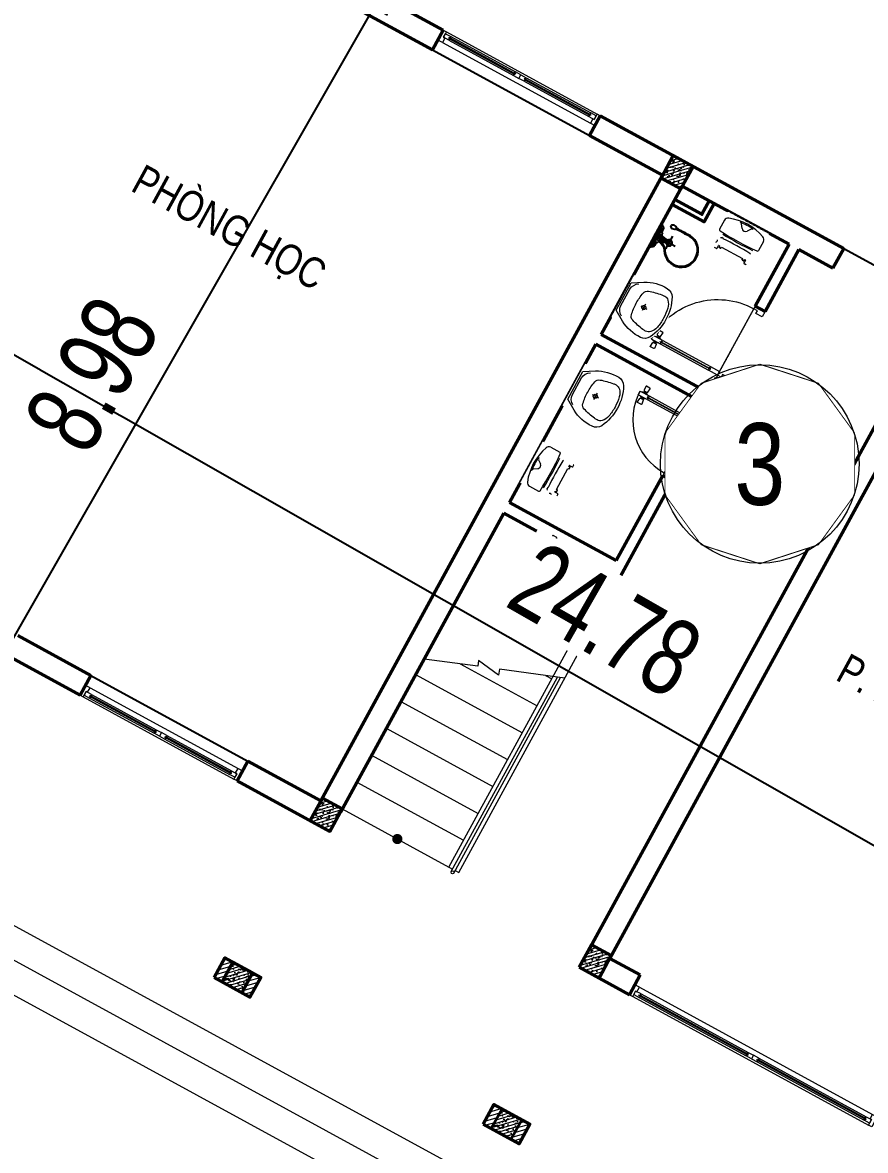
# Model space of a CAD drawing. Header units: millimetres. Extents: x -1075388 to -537338, y 70651 to 270651.
# Drawn here: x -877805 to -869556, y 155260 to 166308 of the extents above; entities that cross this region are included whole.
import ezdxf
from ezdxf.enums import TextEntityAlignment as Align

# ---------------------------------------------------------------- set-up
doc = ezdxf.new("R2010")
doc.units = ezdxf.units.MM
doc.header["$LTSCALE"] = 5
doc.linetypes.add('CENTER2', pattern=[28.575, 19.05, -3.175, 3.175, -3.175])
doc.linetypes.add('DASHDOT2', pattern=[0.5, 0.25, -0.125, 0, -0.125])
doc.layers.get('0').update_dxf_attribs({"linetype": 'CENTER2'})
for name, color, linetype, lineweight in [('0.10_Thiet-Bi', 157, 'Continuous', 9), ('cat1', 30, 'Continuous', 50), ('hatch1', 136, 'Continuous', 9), ('ISO', 153, 'Continuous', 13), ('LC Dim', 8, 'Continuous', 18), ('LC Hatch', 252, 'Continuous', 9), ('LC ISO', 153, 'Continuous', 13), ('LC Net dam2', 6, 'Continuous', 40), ('LC Net manh', 9, 'Continuous', 5), ('LC Net thay', 7, 'Continuous', 25), ('LC Text1', 3, 'Continuous', 20), ('LC Text2', 7, 'Continuous', 25), ('thay1', 63, 'Continuous', 18)]:
    doc.layers.add(name, color=color, linetype=linetype, lineweight=lineweight)
for name, color, linetype in [('net 04', 3, 'Continuous'), ('NHA', 2, 'Continuous'), ('VATTHE', 33, 'Continuous')]:
    doc.layers.add(name, color=color, linetype=linetype)
doc.styles.add('General text 2', font='arial.ttf')
doc.styles.add('HOATBIF', font='hoatbif.shx', dxfattribs={"width": 0.75})
doc.styles.add('T2', font='VHARIAL.TTF', dxfattribs={"width": 0.8})
doc.dimstyles.new('Copy of 1-110', dxfattribs={"dimscale": 110, "dimtxt": 2.5, "dimasz": 0.35, "dimexe": 0.5, "dimexo": 0, "dimgap": 0.8, "dimtad": 1, "dimdec": 0, "dimzin": 0, "dimdsep": 46, "dimtxsty": 'HOATBIF', "dimblk1": 'DOT', "dimblk2": 'DOT', "dimsah": 1, "dimcen": -1, "dimdle": 1, "dimclrd": 256, "dimclre": 256, "dimclrt": 4, "dimadec": 3, "dimazin": 2, "dimtfac": 0.333333, "dimtdec": 0, "dimtix": 1, "dimtmove": 2, "dimatfit": 3, "dimldrblk": 'DOT', "dimfxl": 1, "dimtvp": 0.833333, "dimtolj": 1, "dimtzin": 0, "dimarcsym": 0})

# ---------------------------------------------------------------- blocks, each defined once
blk = doc.blocks.new('*U47')
for p, q in [((35, 0), (1715, 0)), ((50, -110), (1700, -110)), ((935, -20), (1655, -20)), ((935, -60), (1655, -60))]:
    blk.add_line(p, q)
at = {"color": 8, "lineweight": 5}
for p, q in [((95, -20), (815, -20)), ((95, -35), (815, -35)), ((95, -45), (815, -45)), ((95, -60), (815, -60)), ((935, -20), (1655, -20)), ((935, -35), (1655, -35)), ((935, -45), (1655, -45)), ((935, -60), (1655, -60))]:
    blk.add_line(p, q, dxfattribs=at)
for points in [[(0, 0), (35, 0), (35, -60), (50, -60), (50, -110), (0, -110), (0, 0)], [(1750, 0), (1715, 0), (1715, -60), (1700, -60), (1700, -110), (1750, -110), (1750, 0)], [(935, -45), (935, -60), (875, -60), (875, -20), (935, -20), (935, -35), (925, -35), (925, -45), (935, -45)], [(1655, -45), (1655, -60), (1715, -60), (1715, -20), (1655, -20), (1655, -35), (1665, -35), (1665, -45), (1655, -45)]]:
    blk.add_lwpolyline(points)
for points in [[(35, -20), (95, -20), (95, -35), (85, -35), (85, -45), (95, -45), (95, -60), (35, -60)], [(875, -20), (815, -20), (815, -35), (825, -35), (825, -45), (815, -45), (815, -60), (875, -60)]]:
    blk.add_lwpolyline(points, close=True)
for points in [[(95, -29, -0.312187), (102, -35, -0.312187)], [(95, -51, 0.312187), (102, -45, 0.312187)], [(815, -29, 0.312187), (808, -35, 0.312187)], [(815, -51, -0.312187), (808, -45, -0.312187)]]:
    blk.add_lwpolyline(points, format="xyb", dxfattribs=at)
for centre, start, end in [((934, -37), 14.2151, 83.5658), ((934, -43), 276.4342, 345.7849), ((1656, -37), 96.4342, 165.7849), ((1656, -43), 194.2151, 263.5658)]:
    blk.add_arc(centre, 8.25, start, end, dxfattribs=at)
blk = doc.blocks.new('*U42')
for p, q in [((35, 0), (1715, 0)), ((50, -110), (1700, -110)), ((935, -20), (1655, -20)), ((935, -60), (1655, -60))]:
    blk.add_line(p, q)
at = {"color": 8, "lineweight": 5}
for p, q in [((95, -20), (815, -20)), ((95, -35), (815, -35)), ((95, -45), (815, -45)), ((95, -60), (815, -60)), ((935, -20), (1655, -20)), ((935, -35), (1655, -35)), ((935, -45), (1655, -45)), ((935, -60), (1655, -60))]:
    blk.add_line(p, q, dxfattribs=at)
for points in [[(0, 0), (35, 0), (35, -60), (50, -60), (50, -110), (0, -110), (0, 0)], [(1750, 0), (1715, 0), (1715, -60), (1700, -60), (1700, -110), (1750, -110), (1750, 0)], [(935, -45), (935, -60), (875, -60), (875, -20), (935, -20), (935, -35), (925, -35), (925, -45), (935, -45)], [(1655, -45), (1655, -60), (1715, -60), (1715, -20), (1655, -20), (1655, -35), (1665, -35), (1665, -45), (1655, -45)]]:
    blk.add_lwpolyline(points)
for points in [[(35, -20), (95, -20), (95, -35), (85, -35), (85, -45), (95, -45), (95, -60), (35, -60)], [(875, -20), (815, -20), (815, -35), (825, -35), (825, -45), (815, -45), (815, -60), (875, -60)]]:
    blk.add_lwpolyline(points, close=True)
for points in [[(95, -29, -0.312187), (102, -35, -0.312187)], [(95, -51, 0.312187), (102, -45, 0.312187)], [(815, -29, 0.312187), (808, -35, 0.312187)], [(815, -51, -0.312187), (808, -45, -0.312187)]]:
    blk.add_lwpolyline(points, format="xyb", dxfattribs=at)
for centre, start, end in [((934, -37), 14.2151, 83.5658), ((934, -43), 276.4342, 345.7849), ((1656, -37), 96.4342, 165.7849), ((1656, -43), 194.2151, 263.5658)]:
    blk.add_arc(centre, 8.25, start, end, dxfattribs=at)
blk = doc.blocks.new('*U43')
for p, q in [((35, 0), (2665, 0)), ((50, -110), (2650, -110)), ((1410, -20), (2605, -20)), ((1410, -60), (2605, -60))]:
    blk.add_line(p, q)
at = {"color": 8, "lineweight": 5}
for p, q in [((95, -20), (1290, -20)), ((95, -35), (1290, -35)), ((95, -45), (1290, -45)), ((95, -60), (1290, -60)), ((1410, -20), (2605, -20)), ((1410, -35), (2605, -35)), ((1410, -45), (2605, -45)), ((1410, -60), (2605, -60))]:
    blk.add_line(p, q, dxfattribs=at)
for points in [[(0, 0), (35, 0), (35, -60), (50, -60), (50, -110), (0, -110), (0, 0)], [(2700, 0), (2665, 0), (2665, -60), (2650, -60), (2650, -110), (2700, -110), (2700, 0)], [(1410, -45), (1410, -60), (1350, -60), (1350, -20), (1410, -20), (1410, -35), (1400, -35), (1400, -45), (1410, -45)], [(2605, -45), (2605, -60), (2665, -60), (2665, -20), (2605, -20), (2605, -35), (2615, -35), (2615, -45), (2605, -45)]]:
    blk.add_lwpolyline(points)
for points in [[(35, -20), (95, -20), (95, -35), (85, -35), (85, -45), (95, -45), (95, -60), (35, -60)], [(1350, -20), (1290, -20), (1290, -35), (1300, -35), (1300, -45), (1290, -45), (1290, -60), (1350, -60)]]:
    blk.add_lwpolyline(points, close=True)
for points in [[(95, -29, -0.312187), (102, -35, -0.312187)], [(95, -51, 0.312187), (102, -45, 0.312187)], [(1290, -29, 0.312187), (1283, -35, 0.312187)], [(1290, -51, -0.312187), (1283, -45, -0.312187)]]:
    blk.add_lwpolyline(points, format="xyb", dxfattribs=at)
for centre, start, end in [((1409, -37), 14.2151, 83.5658), ((1409, -43), 276.4342, 345.7849), ((2606, -37), 96.4342, 165.7849), ((2606, -43), 194.2151, 263.5658)]:
    blk.add_arc(centre, 8.25, start, end, dxfattribs=at)
blk = doc.blocks.new('*U62')
for p, q in [((30, 0), (720, 0)), ((30, -590), (30, -100)), ((70, -590), (70, -100))]:
    blk.add_line(p, q)
at = {"color": 8, "lineweight": 9}
for p, q in [((48, -600), (48, -90)), ((52, -600), (52, -90))]:
    blk.add_line(p, q, dxfattribs=at)
for points in [[(30, 0), (0, 0), (0, 110), (60, 110), (60, 40), (30, 40)], [(720, 0), (750, 0), (750, 110), (690, 110), (690, 40), (720, 40)]]:
    blk.add_lwpolyline(points, close=True)
for points in [[(55, -100), (70, -100), (70, 0), (30, 0), (30, -100), (45, -100), (45, -90), (55, -90), (55, -100)], [(20, -635), (10, -635), (10, -645), (20, -645)], [(55, -590), (70, -590), (70, -690), (30, -690), (30, -590), (45, -590), (45, -600), (55, -600), (55, -590)], [(80, -635), (90, -635), (90, -645), (80, -645)]]:
    blk.add_lwpolyline(points)
for points in [[(5, -620), (-35, -616, 0.443716), (-40, -621), (-40, -659, 0.443716), (-35, -664), (5, -660, 0.385314), (10, -655), (10, -625, 0.385314)], [(95, -620), (135, -616, -0.443716), (140, -621), (140, -659, -0.443716), (135, -664), (95, -660, -0.385314), (90, -655), (90, -625, -0.385314)]]:
    blk.add_lwpolyline(points, format="xyb", close=True)
for centre, radius, start, end in [((30, 0), 690, 270, 0), ((47, -99), 8.25, 186.4342, 273.2898), ((53, -99), 8.25, 266.7102, 353.5658), ((47, -591), 8.25, 86.7102, 173.5658), ((53, -591), 8.25, 6.4342, 93.2898)]:
    blk.add_arc(centre, radius, start, end, dxfattribs=at)
for centre, start, end in [((70, -640), 143.1301, 216.8699), ((30, -640), 323.1301, 36.8699)]:
    blk.add_arc(centre, 50, start, end)
blk = doc.blocks.new('*U61')
for p, q in [((30, 0), (620, 0)), ((30, -490), (30, -100)), ((70, -490), (70, -100))]:
    blk.add_line(p, q)
at = {"color": 8, "lineweight": 9}
for p, q in [((48, -500), (48, -90)), ((52, -500), (52, -90))]:
    blk.add_line(p, q, dxfattribs=at)
for points in [[(30, 0), (0, 0), (0, 110), (60, 110), (60, 40), (30, 40)], [(620, 0), (650, 0), (650, 110), (590, 110), (590, 40), (620, 40)]]:
    blk.add_lwpolyline(points, close=True)
for points in [[(55, -100), (70, -100), (70, 0), (30, 0), (30, -100), (45, -100), (45, -90), (55, -90), (55, -100)], [(20, -535), (10, -535), (10, -545), (20, -545)], [(55, -490), (70, -490), (70, -590), (30, -590), (30, -490), (45, -490), (45, -500), (55, -500), (55, -490)], [(80, -535), (90, -535), (90, -545), (80, -545)]]:
    blk.add_lwpolyline(points)
for points in [[(5, -520), (-35, -516, 0.443716), (-40, -521), (-40, -559, 0.443716), (-35, -564), (5, -560, 0.385314), (10, -555), (10, -525, 0.385314)], [(95, -520), (135, -516, -0.443716), (140, -521), (140, -559, -0.443716), (135, -564), (95, -560, -0.385314), (90, -555), (90, -525, -0.385314)]]:
    blk.add_lwpolyline(points, format="xyb", close=True)
for centre, radius, start, end in [((30, 0), 590, 270, 0), ((47, -99), 8.25, 186.4342, 273.2898), ((53, -99), 8.25, 266.7102, 353.5658), ((47, -491), 8.25, 86.7102, 173.5658), ((53, -491), 8.25, 6.4342, 93.2898)]:
    blk.add_arc(centre, radius, start, end, dxfattribs=at)
for centre, start, end in [((70, -540), 143.1301, 216.8699), ((30, -540), 323.1301, 36.8699)]:
    blk.add_arc(centre, 50, start, end)
blk = doc.blocks.new('*U60')
for p, q in [((30, 0), (770, 0)), ((30, -640), (30, -100)), ((70, -640), (70, -100))]:
    blk.add_line(p, q)
at = {"color": 8, "lineweight": 9}
for p, q in [((48, -650), (48, -90)), ((52, -650), (52, -90))]:
    blk.add_line(p, q, dxfattribs=at)
for points in [[(30, 0), (0, 0), (0, 110), (60, 110), (60, 40), (30, 40)], [(770, 0), (800, 0), (800, 110), (740, 110), (740, 40), (770, 40)]]:
    blk.add_lwpolyline(points, close=True)
for points in [[(55, -100), (70, -100), (70, 0), (30, 0), (30, -100), (45, -100), (45, -90), (55, -90), (55, -100)], [(55, -640), (70, -640), (70, -740), (30, -740), (30, -640), (45, -640), (45, -650), (55, -650), (55, -640)], [(20, -685), (10, -685), (10, -695), (20, -695)], [(80, -685), (90, -685), (90, -695), (80, -695)]]:
    blk.add_lwpolyline(points)
for points in [[(5, -670), (-35, -666, 0.443716), (-40, -671), (-40, -709, 0.443716), (-35, -714), (5, -710, 0.385314), (10, -705), (10, -675, 0.385314)], [(95, -670), (135, -666, -0.443716), (140, -671), (140, -709, -0.443716), (135, -714), (95, -710, -0.385314), (90, -705), (90, -675, -0.385314)]]:
    blk.add_lwpolyline(points, format="xyb", close=True)
for centre, radius, start, end in [((30, 0), 740, 270, 0), ((47, -99), 8.25, 186.4342, 273.2898), ((53, -99), 8.25, 266.7102, 353.5658), ((47, -641), 8.25, 86.7102, 173.5658), ((53, -641), 8.25, 6.4342, 93.2898)]:
    blk.add_arc(centre, radius, start, end, dxfattribs=at)
for centre, start, end in [((70, -690), 143.1301, 216.8699), ((30, -690), 323.1301, 36.8699)]:
    blk.add_arc(centre, 50, start, end)
blk = doc.blocks.new('TB WC Lavabo 01')
at = {"color": 8}
blk.add_wipeout([(0, 232), (40, 240), (141, 260), (241, 280), (296, 287), (352, 288), (388, 280), (421, 260), (439, 240), (451, 220), (460, 200), (468, 180), (475, 160), (481, 140), (487, 120), (491, 100), (495, 80), (497, 60), (499, 40), (500, 20), (500, 0), (500, -20), (499, -40), (497, -60), (495, -80), (491, -100), (487, -120), (481, -140), (475, -160), (468, -180), (460, -200), (451, -220), (439, -240), (421, -260), (388, -280), (352, -288), (296, -287), (240, -280), (141, -260), (40, -240), (0, -232)], dxfattribs=at)
for p, q in [((204, 0), (274, 0)), ((239, 35), (239, -35))]:
    blk.add_line(p, q)
blk.add_lwpolyline([(15, -154), (15, 154), (121, 219, -0.14257), (351, 273, -0.255099), (432, 223, -0.124237), (485, 0, -0.124237), (432, -223, -0.255099), (351, -273, -0.142542), (121, -219)], format="xyb", close=True)
for points in [[(87, -180, -0.253319), (33, -92), (33, 92, -0.253319), (87, 180)], [(154, 0, -0.05085), (166, 121, -0.267955), (203, 162, -0.045825), (335, 193, -0.034433), (365, 195, -0.20396), (412, 175, -0.140892), (448, 107, -0.051029), (459, 0, -0.051029), (448, -107, -0.140892), (412, -175, -0.20396), (365, -195, -0.034433), (335, -193, -0.045825), (203, -162, -0.267955), (166, -121, -0.05085), (154, 0, 0.05085)]]:
    blk.add_lwpolyline(points, format="xyb")
blk.add_circle((239, 0), 20)
blk = doc.blocks.new('TB WC BonCau 01')
at = {"color": 8}
blk.add_wipeout([(0, 230), (196, 230), (216, 220), (221, 207), (221, 200), (223, 180), (223, 165), (266, 168), (276, 180), (290, 185), (366, 190), (371, 185), (371, 180), (371, 174), (376, 174), (376, 180), (376, 185), (381, 190), (502, 186), (546, 180), (590, 170), (622, 160), (663, 140), (693, 120), (717, 100), (730, 88), (737, 80), (750, 60), (759, 40), (764, 20), (765, 0), (764, -20), (759, -40), (750, -60), (737, -80), (730, -88), (717, -100), (693, -120), (663, -140), (622, -160), (590, -170), (546, -180), (502, -186), (381, -190), (376, -185), (376, -180), (376, -174), (371, -174), (371, -180), (371, -185), (366, -190), (324, -188), (324, -200), (324, -205), (322, -207), (300, -207), (298, -205), (298, -200), (298, -186), (290, -185), (276, -180), (266, -168), (223, -165), (223, -180), (221, -200), (221, -207), (216, -220), (196, -230), (0, -230)], dxfattribs=at)
for p, q in [((95, 217), (196, 217)), ((339, 139), (339, 148)), ((340, 149), (371, 149)), ((353, 138), (340, 138)), ((342, -117), (342, 117)), ((342, 117), (353, 117)), ((354, 119), (354, 137)), ((376, 174), (371, 174)), ((376, 154), (376, 174)), ((48, 53), (84, 28)), ((84, -28), (48, -53)), ((95, -217), (196, -217)), ((258, -142), (258, -158)), ((260, -140), (262, -140)), ((262, -160), (260, -160)), ((263, -160), (262, -160)), ((339, -148), (339, -139)), ((340, -138), (353, -138)), ((371, -149), (340, -149)), ((353, -117), (342, -117)), ((354, -137), (354, -119)), ((376, -154), (376, -174))]:
    blk.add_line(p, q)
for centre, radius, start, end in [((563, 0), 540, 159.2678, 200.7321), ((95, 177), 40, 89.9986, 159.2669), ((196, 205), 12, 3.9186, 90), ((-2782, 0), 2997, 356.062, 3.938), ((-2782, 0), 3010, 356.859, 3.1425), ((2758, 0), 2500, 176.3855, 183.208), ((293, 155), 30, 154.597, 176.3937), ((340, 148), 1, 89.9427, 180), ((340, 139), 0.499, 180, 270.1146), ((353, 137), 2, 0, 89.9713), ((353, 119), 2, 270.0286, 0), ((371, 154), 5, 270.0114, 0), ((535, 0), 500, 171.6681, 188.3323), ((60, 70), 20, 171.6799, 234.0514), ((64, 0), 34, 10.761, 54.0415), ((64, 0), 34, 349.239, 10.761), ((60, -70), 20, 125.9547, 188.3347), ((64, 0), 34, 305.9475, 349.2341), ((95, -177), 40, 200.7312, 270.0014), ((196, -205), 12, 270.0048, 356.0627), ((260, -142), 2, 90, 180), ((260, -158), 2, 180, 270), ((293, -155), 30, 189.5643, 205.4252), ((310, -202), 20.2, 45.6327, 125.8626), ((340, -139), 0.5, 89.8854, 180), ((340, -148), 0.999, 180, 270.0573), ((353, -119), 2, 0, 89.9713), ((353, -137), 2, 270.0286, 0), ((371, -154), 5, 0, 89.9885)]:
    blk.add_arc(centre, radius, start, end)
blk = doc.blocks.new('senvoi')
at = {"layer": 'VATTHE'}
for p, q in [((0, 0), (-236, 0)), ((-171, 66), (-171, -74)), ((-64, 28), (-147, 13)), ((-68, 57), (-27, 57)), ((-64, 28), (-48, 28)), ((-48, 28), (-27, 9)), ((-45, 101), (-45, -101)), ((-27, 57), (-27, -57)), ((-64, -28), (-147, -13)), ((-68, -57), (-27, -57)), ((-64, -28), (-48, -28)), ((-48, -28), (-27, -9)), ((-300, -153), (-300, -160)), ((-290, -153), (-290, -160)), ((-267, -149), (-267, -164)), ((-265, -151), (-265, -162))]:
    blk.add_line(p, q, dxfattribs=at)
for points in [[(-73, 37, -0.268964), (-163, 89, 1.849875), (-290, -160, 0.351925)], [(-73, 29, -0.268964), (-169, 85, 1.849875), (-290, -153, 1.849875)], [(-57, 57), (-57, 92, -0.414214), (-32, 117), (-27, 117)], [(-37, 57), (-37, 92, -0.414214), (-32, 97), (-27, 97)], [(-57, -57), (-57, -92, 0.414214), (-32, -117), (-27, -117)], [(-37, -57), (-37, -92, 0.414214), (-32, -97), (-27, -97)], [(-290, -153), (-265, -149), (-265, -151), (-261, -152, 0.032976), (-161, -148), (-156, -140), (-131, -137), (-109, -150), (-109, -157)], [(-290, -160), (-265, -164), (-265, -162), (-261, -161, -0.032976), (-161, -165), (-156, -173), (-131, -176), (-109, -163), (-109, -157)]]:
    blk.add_lwpolyline(points, format="xyb", dxfattribs=at)
for points in [[(-27, 90), (-27, 128, -0.414214), (-22, 133), (-17, 133), (-17, 85), (-22, 85, -0.414214)], [(-56, 8), (-119, 8, 0.414214), (-124, 3), (-124, -2, 0.414214), (-119, -7), (-56, -7, 0.414214), (-51, -2), (-51, 3, 0.414214)], [(-27, -90), (-27, -128, 0.414214), (-22, -133), (-17, -133), (-17, -85), (-22, -85, 0.414214)]]:
    blk.add_lwpolyline(points, format="xyb", close=True, dxfattribs=at)
for centre, radius, start, end in [((-171, 0), 30, 34.1667, 325.8333), ((-171, 0), 26, 37.8627, 322.1373), ((-145, 0), 16.9, 60.473, 299.527), ((-145, 0), 12.9, 99.9441, 260.0559), ((-67, 0), 27.2, 195.6536, 163.5229), ((304, -34), 383, 166.1502, 170.8742), ((-369, 0), 347, 350.4738, 9.5262), ((304, 34), 383, 189.1258, 193.8498)]:
    blk.add_arc(centre, radius, start, end, dxfattribs=at)
blk = doc.blocks.new('Nhaf hiệu bộ')
at = {"layer": 'LC Hatch', "ltscale": 2}
h = blk.add_hatch(dxfattribs=at)
h.set_pattern_fill('BETONG', color=256, scale=20, pattern_type=2)
h.set_pattern_definition([(360, (-13995.02, 75865.2), (3e-14, 103.92305), [2.5, -57.5]), (360, (-13995.02, 75869.53), (3e-14, 103.92305), [2.5, -57.5]), (120, (-13995.02, 75865.2), (-90, -51.96152), [2.5, -57.5]), (120, (-13991.27, 75867.36), (-90, -51.96152), [2.5, -57.5]), (360, (-13965.02, 75917.16), (3e-14, 103.92305), [2.5, -57.5]), (360, (-13965.02, 75921.49), (3e-14, 103.92305), [2.5, -57.5]), (120, (-13965.02, 75917.16), (-90, -51.96152), [2.5, -57.5]), (120, (-13961.27, 75919.33), (-90, -51.96152), [2.5, -57.5]), (60, (-13992.52, 75865.2), (-90, 51.96152), [2.5, -57.5]), (60, (-13996.27, 75867.36), (-90, 51.96152), [2.5, -57.5]), (60, (-13962.52, 75813.24), (-90, 51.96152), [2.5, -57.5]), (60, (-13966.27, 75815.4), (-90, 51.96152), [2.5, -57.5]), (45, (-13995.016, 75865.2), (-21.213203, 21.213203), []), (50, (-13995.02, 75865.2), (143.45204, -12.55043), [15, -165]), (355, (-13995.02, 75865.2), (-27.75027, 150.43843), [12, -132]), (100.4514, (-13983.06, 75864.15), (115.70188, 137.8879), [12.74804, -140.22842]), (46.1842, (-13995.02, 75905.2), (213.4482, -33.1038), [22.5, -247.5]), (96.6356, (-13977.23, 75902.44), (186.93254, 194.8236), [19.12206, -210.3426]), (351.1842, (-13995.02, 75905.2), (186.9324, 194.8237), [18, -198]), (21, (-13975.02, 75895.2), (119.38141, -80.52378), [15, -165]), (326, (-13975.02, 75895.2), (48.66307, 145.03), [12, -132]), (71.4514, (-13965.07, 75888.49), (168.04453, 64.5061), [12.74804, -140.22842]), (37.5, (-13995.016, 75865.2), (2.43197, 66.57877), [0, -130.4, 0, -134, 0, -132.5]), (7.5, (-13995.016, 75865.2), (52.61391, 78.88234), [0, -76.4, 0, -127.4, 0, -50.5]), (327.5, (-14039.616, 75865.2), (106.764487, -4.510974), [0, -50, 0, -156, 0, -207]), (317.5, (-14059.62, 75865.2), (116.63723, 20.021), [0, -65, 0, -103.6, 0, -147])])
h.paths.add_polyline_path([(11020, 9220), (10800, 9220), (10800, 8970), (11020, 8970)])
h = blk.add_hatch(dxfattribs=at)
h.set_pattern_fill('BETONG', color=256, scale=20, pattern_type=2)
h.set_pattern_definition([(360, (-13995.02, 68695.2), (3e-14, 103.92305), [2.5, -57.5]), (360, (-13995.02, 68699.53), (3e-14, 103.92305), [2.5, -57.5]), (120, (-13995.02, 68695.2), (-90, -51.96152), [2.5, -57.5]), (120, (-13991.27, 68697.36), (-90, -51.96152), [2.5, -57.5]), (360, (-13965.02, 68747.16), (3e-14, 103.92305), [2.5, -57.5]), (360, (-13965.02, 68751.49), (3e-14, 103.92305), [2.5, -57.5]), (120, (-13965.02, 68747.16), (-90, -51.96152), [2.5, -57.5]), (120, (-13961.27, 68749.33), (-90, -51.96152), [2.5, -57.5]), (60, (-13992.52, 68695.2), (-90, 51.96152), [2.5, -57.5]), (60, (-13996.27, 68697.36), (-90, 51.96152), [2.5, -57.5]), (60, (-13962.52, 68643.24), (-90, 51.96152), [2.5, -57.5]), (60, (-13966.27, 68645.4), (-90, 51.96152), [2.5, -57.5]), (45, (-13995.016, 68695.2), (-21.213203, 21.213203), []), (50, (-13995.02, 68695.2), (143.45204, -12.55043), [15, -165]), (355, (-13995.02, 68695.2), (-27.75027, 150.43843), [12, -132]), (100.4514, (-13983.06, 68694.15), (115.70188, 137.8879), [12.74804, -140.22842]), (46.1842, (-13995.02, 68735.2), (213.4482, -33.1038), [22.5, -247.5]), (96.6356, (-13977.23, 68732.44), (186.93254, 194.8236), [19.12206, -210.3426]), (351.1842, (-13995.02, 68735.2), (186.9324, 194.8237), [18, -198]), (21, (-13975.02, 68725.2), (119.38141, -80.52378), [15, -165]), (326, (-13975.02, 68725.2), (48.66307, 145.03), [12, -132]), (71.4514, (-13965.07, 68718.49), (168.04453, 64.5061), [12.74804, -140.22842]), (37.5, (-13995.016, 68695.2), (2.43197, 66.57877), [0, -130.4, 0, -134, 0, -132.5]), (7.5, (-13995.016, 68695.2), (52.61391, 78.88234), [0, -76.4, 0, -127.4, 0, -50.5]), (327.5, (-14039.616, 68695.2), (106.764487, -4.510974), [0, -50, 0, -156, 0, -207]), (317.5, (-14059.62, 68695.2), (116.63723, 20.021), [0, -65, 0, -103.6, 0, -147])])
h.paths.add_polyline_path([(11020, 2050), (10800, 2050), (10800, 1800), (11020, 1800)])
h = blk.add_hatch(dxfattribs=at)
h.set_pattern_fill('BETONG', color=256, scale=20, pattern_type=2)
h.set_pattern_definition([(360, (-10995.02, 68695.2), (3e-14, 103.92305), [2.5, -57.5]), (360, (-10995.02, 68699.53), (3e-14, 103.92305), [2.5, -57.5]), (120, (-10995.02, 68695.2), (-90, -51.96152), [2.5, -57.5]), (120, (-10991.27, 68697.36), (-90, -51.96152), [2.5, -57.5]), (360, (-10965.02, 68747.16), (3e-14, 103.92305), [2.5, -57.5]), (360, (-10965.02, 68751.49), (3e-14, 103.92305), [2.5, -57.5]), (120, (-10965.02, 68747.16), (-90, -51.96152), [2.5, -57.5]), (120, (-10961.27, 68749.33), (-90, -51.96152), [2.5, -57.5]), (60, (-10992.52, 68695.2), (-90, 51.96152), [2.5, -57.5]), (60, (-10996.27, 68697.36), (-90, 51.96152), [2.5, -57.5]), (60, (-10962.52, 68643.24), (-90, 51.96152), [2.5, -57.5]), (60, (-10966.27, 68645.4), (-90, 51.96152), [2.5, -57.5]), (45, (-10995.016, 68695.2), (-21.213203, 21.213203), []), (50, (-10995.02, 68695.2), (143.45204, -12.55043), [15, -165]), (355, (-10995.02, 68695.2), (-27.75027, 150.43843), [12, -132]), (100.4514, (-10983.06, 68694.15), (115.70188, 137.8879), [12.74804, -140.22842]), (46.1842, (-10995.02, 68735.2), (213.4482, -33.1038), [22.5, -247.5]), (96.6356, (-10977.23, 68732.44), (186.93254, 194.8236), [19.12206, -210.3426]), (351.1842, (-10995.02, 68735.2), (186.9324, 194.8237), [18, -198]), (21, (-10975.02, 68725.2), (119.38141, -80.52378), [15, -165]), (326, (-10975.02, 68725.2), (48.66307, 145.03), [12, -132]), (71.4514, (-10965.07, 68718.49), (168.04453, 64.5061), [12.74804, -140.22842]), (37.5, (-10995.016, 68695.2), (2.43197, 66.57877), [0, -130.4, 0, -134, 0, -132.5]), (7.5, (-10995.016, 68695.2), (52.61391, 78.88234), [0, -76.4, 0, -127.4, 0, -50.5]), (327.5, (-11039.616, 68695.2), (106.764487, -4.510974), [0, -50, 0, -156, 0, -207]), (317.5, (-11059.62, 68695.2), (116.63723, 20.021), [0, -65, 0, -103.6, 0, -147])])
h.paths.add_polyline_path([(14020, 2050), (13800, 2050), (13800, 1800), (14020, 1800)])
h = blk.add_hatch(dxfattribs=at)
h.set_pattern_fill('ANSI31', color=256, scale=300)
h.set_pattern_definition([(45, (-21600.474, 75690.895), (-26.516504, 26.516504), [])])
h.paths.add_polyline_path([(11110, 220), (11020, 220), (11020, 0), (11110, 0)])
h.paths.add_polyline_path([(10800, 220), (10710, 220), (10710, 0), (10800, 0)])
h = blk.add_hatch(dxfattribs=at)
h.set_pattern_fill('BETONG', color=256, scale=20, pattern_type=2)
h.set_pattern_definition([(360, (-18000.47, 75690.9), (3e-14, 103.92305), [2.5, -57.5]), (360, (-18000.47, 75695.23), (3e-14, 103.92305), [2.5, -57.5]), (120, (-18000.47, 75690.9), (-90, -51.96152), [2.5, -57.5]), (120, (-17996.72, 75693.06), (-90, -51.96152), [2.5, -57.5]), (360, (-17970.47, 75742.86), (3e-14, 103.92305), [2.5, -57.5]), (360, (-17970.47, 75747.19), (3e-14, 103.92305), [2.5, -57.5]), (120, (-17970.47, 75742.86), (-90, -51.96152), [2.5, -57.5]), (120, (-17966.72, 75745.02), (-90, -51.96152), [2.5, -57.5]), (60, (-17997.97, 75690.9), (-90, 51.96152), [2.5, -57.5]), (60, (-18001.72, 75693.06), (-90, 51.96152), [2.5, -57.5]), (60, (-17967.97, 75638.93), (-90, 51.96152), [2.5, -57.5]), (60, (-17971.72, 75641.1), (-90, 51.96152), [2.5, -57.5]), (45, (-18000.474, 75690.895), (-21.213203, 21.213203), []), (50, (-18000.47, 75690.9), (143.45204, -12.55043), [15, -165]), (355, (-18000.47, 75690.9), (-27.75027, 150.43843), [12, -132]), (100.4514, (-17988.52, 75689.85), (115.70188, 137.8879), [12.74804, -140.22842]), (46.1842, (-18000.47, 75730.9), (213.4482, -33.1038), [22.5, -247.5]), (96.6356, (-17982.69, 75728.14), (186.93254, 194.8236), [19.12206, -210.3426]), (351.1842, (-18000.47, 75730.9), (186.9324, 194.8237), [18, -198]), (21, (-17980.47, 75720.9), (119.38141, -80.52378), [15, -165]), (326, (-17980.47, 75720.9), (48.66307, 145.03), [12, -132]), (71.4514, (-17970.53, 75714.18), (168.04453, 64.5061), [12.74804, -140.22842]), (37.5, (-18000.474, 75690.895), (2.43197, 66.57877), [0, -130.4, 0, -134, 0, -132.5]), (7.5, (-18000.474, 75690.895), (52.61391, 78.88234), [0, -76.4, 0, -127.4, 0, -50.5]), (327.5, (-18045.074, 75690.895), (106.764487, -4.510974), [0, -50, 0, -156, 0, -207]), (317.5, (-18065.07, 75690.895), (116.63723, 20.021), [0, -65, 0, -103.6, 0, -147])])
h.paths.add_polyline_path([(11020, 220), (10800, 220), (10800, 0), (11020, 0)])
h = blk.add_hatch(dxfattribs=at)
h.set_pattern_fill('ANSI31', color=256, scale=300)
h.set_pattern_definition([(45, (-18600.474, 75690.895), (-26.516504, 26.516504), [])])
h.paths.add_polyline_path([(14110, 220), (14020, 220), (14020, 0), (14110, 0)])
h.paths.add_polyline_path([(13800, 220), (13710, 220), (13710, 0), (13800, 0)])
h = blk.add_hatch(dxfattribs=at)
h.set_pattern_fill('BETONG', color=256, scale=20, pattern_type=2)
h.set_pattern_definition([(360, (-15000.47, 75690.9), (3e-14, 103.92305), [2.5, -57.5]), (360, (-15000.47, 75695.23), (3e-14, 103.92305), [2.5, -57.5]), (120, (-15000.47, 75690.9), (-90, -51.96152), [2.5, -57.5]), (120, (-14996.72, 75693.06), (-90, -51.96152), [2.5, -57.5]), (360, (-14970.47, 75742.86), (3e-14, 103.92305), [2.5, -57.5]), (360, (-14970.47, 75747.19), (3e-14, 103.92305), [2.5, -57.5]), (120, (-14970.47, 75742.86), (-90, -51.96152), [2.5, -57.5]), (120, (-14966.72, 75745.02), (-90, -51.96152), [2.5, -57.5]), (60, (-14997.97, 75690.9), (-90, 51.96152), [2.5, -57.5]), (60, (-15001.72, 75693.06), (-90, 51.96152), [2.5, -57.5]), (60, (-14967.97, 75638.93), (-90, 51.96152), [2.5, -57.5]), (60, (-14971.72, 75641.1), (-90, 51.96152), [2.5, -57.5]), (45, (-15000.474, 75690.895), (-21.213203, 21.213203), []), (50, (-15000.47, 75690.9), (143.45204, -12.55043), [15, -165]), (355, (-15000.47, 75690.9), (-27.75027, 150.43843), [12, -132]), (100.4514, (-14988.52, 75689.85), (115.70188, 137.8879), [12.74804, -140.22842]), (46.1842, (-15000.47, 75730.9), (213.4482, -33.1038), [22.5, -247.5]), (96.6356, (-14982.69, 75728.14), (186.93254, 194.8236), [19.12206, -210.3426]), (351.1842, (-15000.47, 75730.9), (186.9324, 194.8237), [18, -198]), (21, (-14980.47, 75720.9), (119.38141, -80.52378), [15, -165]), (326, (-14980.47, 75720.9), (48.66307, 145.03), [12, -132]), (71.4514, (-14970.53, 75714.18), (168.04453, 64.5061), [12.74804, -140.22842]), (37.5, (-15000.474, 75690.895), (2.43197, 66.57877), [0, -130.4, 0, -134, 0, -132.5]), (7.5, (-15000.474, 75690.895), (52.61391, 78.88234), [0, -76.4, 0, -127.4, 0, -50.5]), (327.5, (-15045.074, 75690.895), (106.764487, -4.510974), [0, -50, 0, -156, 0, -207]), (317.5, (-15065.07, 75690.895), (116.63723, 20.021), [0, -65, 0, -103.6, 0, -147])])
h.paths.add_polyline_path([(14020, 220), (13800, 220), (13800, 0), (14020, 0)])
at = {"layer": 'cat1', "ltscale": 2}
for p, q in [((6910, 9220), (8235, 9220)), ((8235, 9000), (8235, 9220)), ((9985, 9220), (12700, 9220)), ((9985, 9000), (9985, 9220)), ((12700, 9220), (12700, 9000)), ((7420, 9000), (8235, 9000)), ((9985, 9000), (10800, 9000)), ((10800, 2020), (10800, 9000)), ((11020, 9000), (12210, 9000)), ((11020, 7345), (11020, 9000)), ((12210, 8310), (12210, 9000)), ((12320, 9000), (12700, 9000)), ((12320, 8310), (12320, 9000)), ((13800, 2020), (13800, 9000)), ((14020, 2020), (14020, 9000)), ((12210, 8310), (12320, 8310)), ((12210, 7345), (12210, 7510)), ((12210, 7510), (12320, 7510)), ((12320, 7070), (12320, 7510)), ((11020, 7345), (12210, 7345)), ((11020, 5470), (11020, 7235)), ((11020, 7235), (12210, 7235)), ((12210, 7070), (12210, 7235)), ((12210, 7070), (12320, 7070)), ((12210, 5470), (12210, 6420)), ((12210, 6420), (12320, 6420)), ((12320, 5350), (12320, 6420)), ((11020, 5470), (12210, 5470)), ((11020, 2020), (11020, 5350)), ((11020, 5350), (12320, 5350)), ((7420, 2020), (8235, 2020)), ((8235, 1800), (8235, 2020)), ((9985, 2020), (10800, 2020)), ((9985, 1800), (9985, 2020)), ((14020, 2020), (14360, 2020)), ((14360, 1800), (14360, 2020)), ((6910, 1800), (8235, 1800)), ((9985, 1800), (11020, 1800)), ((13800, 1800), (14360, 1800))]:
    blk.add_line(p, q, dxfattribs=at)
for points in [[(11320, 9000), (11320, 8850), (11020, 8850)], [(11375, 9000), (11375, 8795), (11020, 8795)]]:
    blk.add_lwpolyline(points, dxfattribs=at)
for points in [[(10710, 0), (11110, 0), (11110, 220), (10710, 220)], [(13710, 0), (14110, 0), (14110, 220), (13710, 220)]]:
    blk.add_lwpolyline(points, close=True, dxfattribs=at)
at = {"layer": 'LC Hatch', "ltscale": 2, "const_width": 50}
blk.add_lwpolyline([(11610, 2050, 1), (11660, 2050, 1)], format="xyb", close=True, dxfattribs=at)
at = {"layer": 'LC ISO'}
for p, q in [((12210, 2050), (12210, 4600)), ((12320, 2050), (12320, 4600)), ((12280, 2023), (12280, 4203)), ((12140, 4150), (12210, 4150)), ((12250, 2023), (12250, 4192)), ((11353, 3850), (12210, 3850)), ((11020, 3550), (12210, 3550)), ((11020, 3250), (12210, 3250)), ((11020, 2950), (12210, 2950)), ((11020, 2650), (12210, 2650)), ((11020, 2350), (12210, 2350)), ((11020, 2050), (12250, 2050)), ((12280, 2050), (12320, 2050))]:
    blk.add_line(p, q, dxfattribs=at)
blk.add_lwpolyline([(12320, 4218), (11715, 3988), (11735, 3934), (11495, 3966), (11515, 3912), (11020, 3723)], dxfattribs=at)
blk.add_circle((12265, 2023), 15, dxfattribs=at)
at = {"layer": 'LC Net dam2', "ltscale": 2}
for points in [[(10800, 8970), (11020, 8970), (11020, 9220), (10800, 9220)], [(10800, 1800), (11020, 1800), (11020, 2050), (10800, 2050)], [(13800, 1800), (14020, 1800), (14020, 2050), (13800, 2050)], [(10800, 0), (11020, 0), (11020, 220), (10800, 220)], [(13800, 0), (14020, 0), (14020, 220), (13800, 220)]]:
    blk.add_lwpolyline(points, close=True, dxfattribs=at)
at = {"layer": 'LC Net thay', "ltscale": 2}
for p, q in [((12700, 9220), (13800, 9220)), ((8235, 9000), (9985, 9000)), ((8235, 2020), (9985, 2020))]:
    blk.add_line(p, q, dxfattribs=at)
at = {"layer": 'thay1', "ltscale": 2}
for p, q in [((450, -490), (24370, -490)), ((150, -790), (24670, -790)), ((-150, -1090), (24970, -1090))]:
    blk.add_line(p, q, dxfattribs=at)
at = {"layer": 'ISO'}
blk.add_blockref('*U42', (8235, 9220), dxfattribs=at)
at = {"layer": 'ISO', "xscale": -1}
for name, p, rotation in [('*U60', (12210, 7510), 270), ('*U47', (8235, 1800), 180), ('*U43', (14360, 1800), 180)]:
    blk.add_blockref(name, p, dxfattribs=dict(at, rotation=rotation))
at = {"layer": 'ISO', "rotation": 269.9999999999999}
for name, p in [('*U61', (12210, 7070)), ('*U62', (12210, 5350))]:
    blk.add_blockref(name, p, dxfattribs=at)
at = {"layer": 'LC Text2', "style": 'T2', "width": 0.8}
for s, p in [('phßng häc', (6289, 6374)), ('p. lµm viÖc', (14639, 5472))]:
    blk.add_text(s, height=300, dxfattribs=at).set_placement(p)
at = {"layer": '0.10_Thiet-Bi', "rotation": 269.9999999999999}
blk.add_blockref('TB WC BonCau 01', (11760, 9000), dxfattribs=at)
at = {"layer": '0.10_Thiet-Bi'}
for name, p in [('TB WC Lavabo 01', (11020, 7776)), ('TB WC Lavabo 01', (11020, 6785)), ('TB WC BonCau 01', (11020, 5920))]:
    blk.add_blockref(name, p, dxfattribs=at)
at = {"layer": 'hatch1', "linetype": 'DASHDOT2', "ltscale": 2}
blk.add_lwpolyline([(12210, 7345), (11020, 7345), (11020, 8795), (11375, 8795), (11375, 9000), (12210, 9000), (12210, 7345)], dxfattribs=at)
at = {"layer": 'net 04', "rotation": 180}
blk.add_blockref('senvoi', (11003, 8450), dxfattribs=at)
blk = doc.blocks.new('*U70')
at = {"layer": 'Defpoints'}
blk.add_lwpolyline([(0, 4.25), (-2.498, 3.438), (-4.042, 1.313), (-4.042, -1.313), (-2.498, -3.438), (0, -4.25), (2.498, -3.438), (4.042, -1.313), (4.042, 1.313), (2.498, 3.438)], close=True, dxfattribs=at)
at = {"layer": 'LC Text1', "style": 'General text 2', "width": 0.8, "flags": 8}
blk.add_attdef('SYMBOL', text='', height=3.5, dxfattribs=at).set_placement((0, 0), align=Align.MIDDLE_CENTER)
blk.add_wipeout([(0, 4.25), (-2.498, 3.438), (-4.042, 1.313), (-4.042, -1.313), (-2.498, -3.438), (0, -4.25), (2.498, -3.438), (4.042, -1.313), (4.042, 1.313), (2.498, 3.438)]).dxf.layer = 'LC Net manh'
at = {"layer": 'LC ISO'}
blk.add_circle((0, 0), 4.25, dxfattribs=at)
blk = doc.blocks.new('DOT')
at = {"color": 0, "linetype": 'ByBlock'}
blk.add_line((-0.5, 0), (-1, 0), dxfattribs=at)
at = {"color": 0, "linetype": 'ByBlock', "const_width": 0.5}
blk.add_lwpolyline([(-0.25, 0, 1), (0.25, 0, 1)], format="xyb", close=True, dxfattribs=at)
blk = doc.blocks.new('*D129')
at = {"layer": 'Defpoints', "color": 0, "transparency": 16777216}
for p in [(-849751, 171967), (-847811, 170907), (-871167, 132929, -151)]:
    blk.add_point(p, dxfattribs=at)
at = {"layer": 'LC Dim', "lineweight": -2, "transparency": 16777216}
for p, q in [((-849751, 171967), (-847680, 170836)), ((-869112, 131925), (-847862, 170815)), ((-871167, 132929), (-869030, 131761))]:
    blk.add_line(p, q, dxfattribs=at)
at = {"layer": 'LC Dim', "lineweight": -2, "transparency": 16777216, "xscale": 105, "yscale": 105, "zscale": 105}
for p, rotation in [((-847811, 170907), 61.34759104076623), ((-869162, 131833), 241.3475910407662)]:
    blk.add_blockref('DOT', p, dxfattribs=dict(at, rotation=rotation))
at = {"layer": 'LC Dim', "color": 4, "transparency": 16777216, "insert": (-859026, 151665), "char_height": 750, "attachment_point": 5, "rotation": 61.3476, "style": 'HOATBIF'}
blk.add_mtext('\\A1;44.53', dxfattribs=at)
blk = doc.blocks.new('_Dot')
at = {"color": 0, "linetype": 'ByBlock', "lineweight": -2}
blk.add_line((-0.5, 0), (-1, 0), dxfattribs=at)
at = {"color": 0, "linetype": 'ByBlock', "const_width": 0.5}
blk.add_lwpolyline([(-0.25, 0, 1), (0.25, 0, 1)], format="xyb", close=True, dxfattribs=at)
blk = doc.blocks.new('*D137')
at = {"layer": 'Defpoints', "color": 0, "transparency": 16777216}
for p in [(-874464, 166513, 2611), (-874364, 166457), (-878767, 158626, 2611)]:
    blk.add_point(p, dxfattribs=at)
at = {"layer": 'LC Dim', "lineweight": -2, "transparency": 16777216}
for p, q in [((-874464, 166513), (-874234, 166382)), ((-878769, 158748), (-874417, 166366)), ((-878767, 158626), (-878951, 158731))]:
    blk.add_line(p, q, dxfattribs=at)
at = {"layer": 'LC Dim', "lineweight": -2, "transparency": 16777216, "xscale": 105, "yscale": 105, "zscale": 105}
for p, rotation in [((-874364, 166457), 60.25926350818931), ((-878821, 158657), 240.2592635081893)]:
    blk.add_blockref('DOT', p, dxfattribs=dict(at, rotation=rotation))
at = {"layer": 'LC Dim', "color": 4, "transparency": 16777216, "insert": (-877127, 162862), "char_height": 750, "attachment_point": 5, "rotation": 60.2593, "style": 'HOATBIF', "bg_fill": 3, "box_fill_scale": 1.1, "bg_fill_color": 256, "bg_fill_true_color": 13158600, "bg_fill_transparency": 0}
blk.add_mtext('\\A1;8.98', dxfattribs=at)
blk = doc.blocks.new('*D142')
at = {"layer": 'Defpoints', "color": 0, "transparency": 16777216}
for p in [(-883133, 166116, 2611), (-861347, 154303), (-861648, 153776)]:
    blk.add_point(p, dxfattribs=at)
at = {"layer": 'LC Dim', "lineweight": -2, "transparency": 16777216}
for p, q in [((-883133, 166116), (-883235, 165936)), ((-883070, 166014), (-861740, 153828)), ((-861347, 154303), (-861723, 153645))]:
    blk.add_line(p, q, dxfattribs=at)
at = {"layer": 'LC Dim', "lineweight": -2, "transparency": 16777216, "xscale": 105, "yscale": 105, "zscale": 105}
for p, rotation in [((-883161, 166066), 150.2592635081893), ((-861648, 153776), 330.2592635081893)]:
    blk.add_blockref('DOT', p, dxfattribs=dict(at, rotation=rotation))
at = {"layer": 'LC Dim', "color": 4, "transparency": 16777216, "insert": (-872100, 160455), "char_height": 750, "attachment_point": 5, "rotation": 330.2593, "style": 'HOATBIF', "bg_fill": 3, "box_fill_scale": 1.1, "bg_fill_color": 256, "bg_fill_true_color": 13158600, "bg_fill_transparency": 0}
blk.add_mtext('\\A1;24.78', dxfattribs=at)

msp = doc.modelspace()

# ---------------------------------------------------------------- block references
at = {"layer": 'NHA', "rotation": 331.3859695635566}
msp.add_blockref('Nhaf hiệu bộ', (-885333.036, 162082.651, 281.744), dxfattribs=at)

# ---------------------------------------------------------------- next in the draw order: block references
at = {"layer": 'LC Net manh'}
ref = msp.add_blockref('*U70', (-870590.142, 161983.748, 563.487), dxfattribs=dict(at, xscale=228.7058764209121, yscale=228.7058764209121, zscale=228.7058764209121))
ref.add_attrib('SYMBOL', '3', dxfattribs={"layer": 'LC Text1', "height": 800.471, "style": 'General text 2', "width": 0.8}).set_placement((-870590.142, 161983.748, 563.487), align=Align.MIDDLE_CENTER)

# ---------------------------------------------------------------- next in the draw order: dimensions: what is measured, and where the dimension line sits
at = {"layer": 'LC Dim'}
dim = msp.add_linear_dim(base=(-874364.412, 166456.674, -2329), p1=(-878766.592, 158625.728, 281.744), p2=(-874463.614, 166513.351, 281.744), angle=60.2592635, dimstyle='Copy of 1-110', override={"dimscale": 300, "dimdec": 2, "dimlfac": 0.001, "dimtfill": 1}, dxfattribs=at)
dim.commit()
dim.dimension.update_dxf_attribs({"geometry": '*D137', "text_midpoint": (-877126.595, 162861.772, -2329)})

# ---------------------------------------------------------------- next in the draw order: dimensions: what is measured, and where the dimension line sits
dim = msp.add_linear_dim(base=(-847811.387, 170907.484), p1=(-871166.811, 132928.508, -150.838), p2=(-849750.707, 171967.138), angle=241.347591, dimstyle='Copy of 1-110', override={"dimscale": 300, "dimdec": 2, "dimlfac": 0.001}, dxfattribs=at)
dim.commit()
dim.dimension.update_dxf_attribs({"geometry": '*D129', "text_midpoint": (-859026.322, 151665.132)})

# ---------------------------------------------------------------- next in the draw order: dimensions: what is measured, and where the dimension line sits
dim = msp.add_linear_dim(base=(-861648.351, 153775.541, -2329), p1=(-883132.659, 166116.077, 281.744), p2=(-861346.847, 154303.262, -2329), angle=330.2592635, dimstyle='Copy of 1-110', override={"dimscale": 300, "dimdec": 2, "dimlfac": 0.001, "dimtfill": 1}, dxfattribs=at)
dim.commit()
dim.dimension.update_dxf_attribs({"geometry": '*D142', "text_midpoint": (-872099.6, 160454.978, -2329)})

doc.saveas('drawing.dxf')
